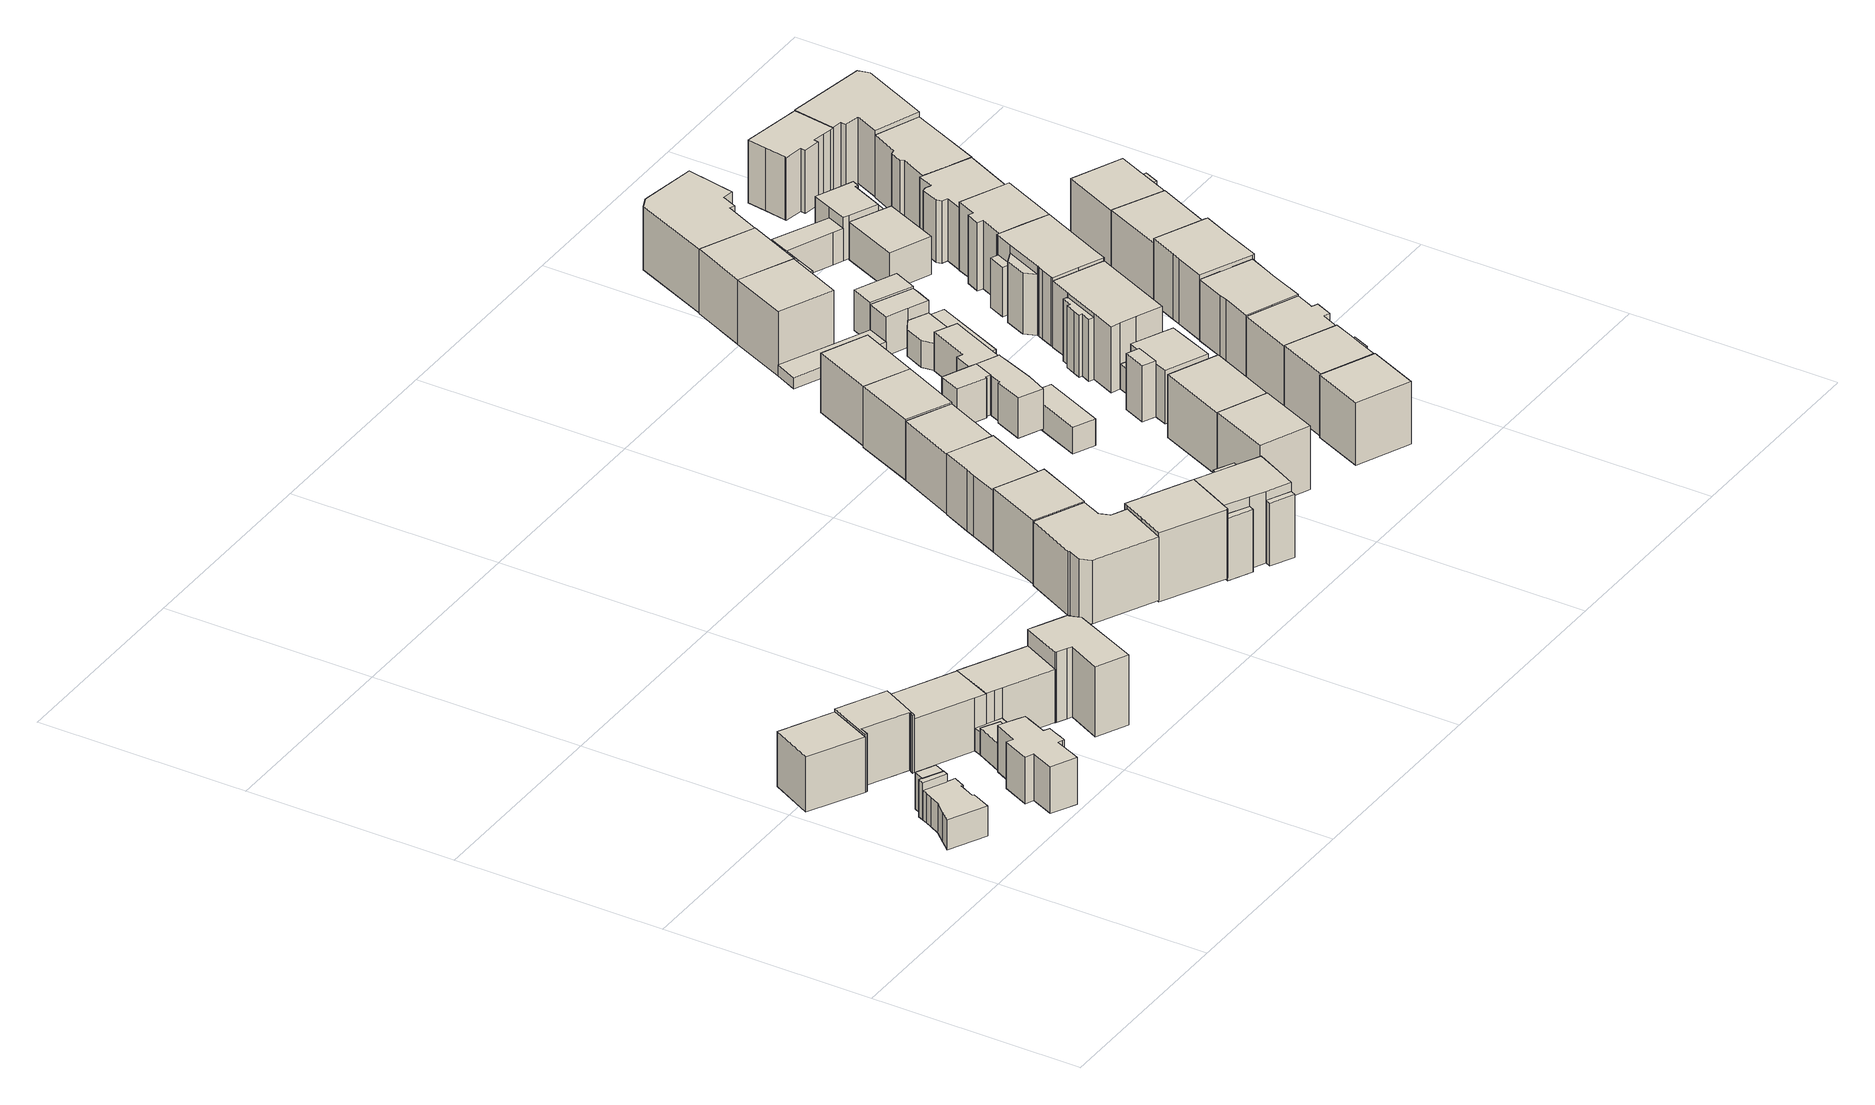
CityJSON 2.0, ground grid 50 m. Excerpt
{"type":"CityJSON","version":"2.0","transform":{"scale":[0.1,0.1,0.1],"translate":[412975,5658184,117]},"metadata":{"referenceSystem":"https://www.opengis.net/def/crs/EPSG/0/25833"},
"CityObjects":{
"building1":{"type":"Building","attributes":{"Gemeindeschluessel":14612000,"Geometrietyp2DReferenz":"3000","function":"31001_9998","roofType":"9999"},"children":["building1-1","building1-2","building1-3"]},
"building1-1":{"type":"BuildingPart","attributes":{"Dachtyp_tdc":"tdcPolyFlatRoof","Dachneigung":10.02,"QualitaetDacherkennung":69,"Geometrietyp2DReferenz":"3000","measuredHeight":9.48,"roofType":"2100"},"parents":["building1"],"geometry":[{"type":"Solid","lod":"1","boundaries":[[[[0,1,2,3]],[[4,5,6,7]],[[3,5,4,0]],[[2,6,5,3]],[[1,7,6,2]],[[0,4,7,1]]]]}]},
"building1-2":{"type":"BuildingPart","attributes":{"Dachtyp_tdc":"tdcPolyFlatRoof","Dachneigung":10.06,"QualitaetDacherkennung":59,"Geometrietyp2DReferenz":"3000","measuredHeight":9.64,"roofType":"2100"},"parents":["building1"],"geometry":[{"type":"Solid","lod":"1","boundaries":[[[[8,9,10,11,12]],[[13,14,15,5,4]],[[12,14,13,8]],[[11,15,14,12]],[[10,5,15,11]],[[9,4,5,10]],[[8,13,4,9]]]]}]},
"building1-3":{"type":"BuildingPart","attributes":{"Dachtyp_tdc":"tdcCutGableRoof","Dachneigung":21.51,"QualitaetDacherkennung":17,"Geometrietyp2DReferenz":"3000","measuredHeight":9.17,"roofType":"9999"},"parents":["building1"],"geometry":[{"type":"Solid","lod":"1","boundaries":[[[[16,17,18,19,20,21,22,23,24,25,26,27,28,29,30]],[[31,32,33,34,35,36,37,38,39,14,13,40,41,42,43]],[[30,32,31,16]],[[29,33,32,30]],[[28,34,33,29]],[[27,35,34,28]],[[26,36,35,27]],[[25,37,36,26]],[[24,38,37,25]],[[23,39,38,24]],[[22,14,39,23]],[[21,13,14,22]],[[20,40,13,21]],[[19,41,40,20]],[[18,42,41,19]],[[17,43,42,18]],[[16,31,43,17]]]]}]},
"building2":{"type":"Building","attributes":{"Dachtyp_tdc":"tdcGableRoof","Gemeindeschluessel":14612000,"Dachneigung":22.84,"QualitaetDacherkennung":57,"Geometrietyp2DReferenz":"3000","measuredHeight":15.18,"function":"31001_9998","roofType":"3100"},"geometry":[{"type":"Solid","lod":"1","boundaries":[[[[44,45,46,47]],[[48,49,50,51]],[[47,49,48,44]],[[46,50,49,47]],[[45,51,50,46]],[[44,48,51,45]]]]}]},
"building3":{"type":"Building","attributes":{"Dachtyp_tdc":"tdcGableRoof","Gemeindeschluessel":14612000,"Dachneigung":38.53,"QualitaetDacherkennung":68,"Geometrietyp2DReferenz":"3000","measuredHeight":16.84,"function":"31001_9998","roofType":"3100"},"geometry":[{"type":"Solid","lod":"1","boundaries":[[[[52,53,54,55,56,57,58,59,60,61,62,63]],[[64,65,66,67,68,48,69,51,70,71,72,73]],[[63,65,64,52]],[[62,66,65,63]],[[61,67,66,62]],[[60,68,67,61]],[[59,48,68,60]],[[58,69,48,59]],[[57,51,69,58]],[[56,70,51,57]],[[55,71,70,56]],[[54,72,71,55]],[[53,73,72,54]],[[52,64,73,53]]]]}]},
"building4":{"type":"Building","attributes":{"Dachtyp_tdc":"tdcPolyFlatRoof","Gemeindeschluessel":14612000,"Dachneigung":4.78,"QualitaetDacherkennung":84,"Geometrietyp2DReferenz":"3000","measuredHeight":11.88,"function":"31001_9998","roofType":"2100"},"geometry":[{"type":"Solid","lod":"1","boundaries":[[[[74,75,76,77,78,79,80,81,82,83,84,85,86,87,88,89,90,91,92,93]],[[94,95,96,97,98,99,100,101,102,103,104,105,106,107,108,109,110,111,112,113]],[[93,95,94,74]],[[92,96,95,93]],[[91,97,96,92]],[[90,98,97,91]],[[89,99,98,90]],[[88,100,99,89]],[[87,101,100,88]],[[86,102,101,87]],[[85,103,102,86]],[[84,104,103,85]],[[83,105,104,84]],[[82,106,105,83]],[[81,107,106,82]],[[80,108,107,81]],[[79,109,108,80]],[[78,110,109,79]],[[77,111,110,78]],[[76,112,111,77]],[[75,113,112,76]],[[74,94,113,75]]]]}]},
"building5":{"type":"Building","attributes":{"Dachtyp_tdc":"tdcPolyFlatRoof","Gemeindeschluessel":14612000,"Dachneigung":0,"QualitaetDacherkennung":51,"Geometrietyp2DReferenz":"3000","measuredHeight":6.61,"function":"31001_9998","roofType":"1000"},"geometry":[{"type":"Solid","lod":"1","boundaries":[[[[114,115,116,117,118]],[[119,120,121,122,123]],[[118,120,119,114]],[[117,121,120,118]],[[116,122,121,117]],[[115,123,122,116]],[[114,119,123,115]]]]}]},
"building6":{"type":"Building","attributes":{"Dachtyp_tdc":"tdcFreeFormRoof","Gemeindeschluessel":14612000,"Dachneigung":32.98,"QualitaetDacherkennung":62,"Geometrietyp2DReferenz":"3000","measuredHeight":14.66,"function":"31001_9998","roofType":"5000"},"geometry":[{"type":"Solid","lod":"1","boundaries":[[[[124,125,126,127,128,129]],[[130,131,132,133,134,135]],[[129,131,130,124]],[[128,132,131,129]],[[127,133,132,128]],[[126,134,133,127]],[[125,135,134,126]],[[124,130,135,125]]]]}]},
"building7":{"type":"Building","attributes":{"Dachtyp_tdc":"tdcFreeFormRoof","Gemeindeschluessel":14612000,"Dachneigung":12.84,"QualitaetDacherkennung":8,"Geometrietyp2DReferenz":"3000","measuredHeight":8.34,"function":"31001_9998","roofType":"5000"},"geometry":[{"type":"Solid","lod":"1","boundaries":[[[[136,137,138,139,140,141,142,143]],[[122,121,120,144,145,146,147,148]],[[143,121,122,136]],[[142,120,121,143]],[[141,144,120,142]],[[140,145,144,141]],[[139,146,145,140]],[[138,147,146,139]],[[137,148,147,138]],[[136,122,148,137]]]]}]},
"building8":{"type":"Building","attributes":{"Dachtyp_tdc":"tdcFreeFormRoof","Gemeindeschluessel":14612000,"Dachneigung":29.34,"QualitaetDacherkennung":56,"Geometrietyp2DReferenz":"3000","measuredHeight":14.51,"function":"31001_9998","roofType":"5000"},"geometry":[{"type":"Solid","lod":"1","boundaries":[[[[149,150,151,152,153,154,155]],[[147,146,145,156,157,158,159]],[[155,146,147,149]],[[154,145,146,155]],[[153,156,145,154]],[[152,157,156,153]],[[151,158,157,152]],[[150,159,158,151]],[[149,147,159,150]]]]}]},
"building9":{"type":"Building","attributes":{"Dachtyp_tdc":"tdcFreeFormRoof","Gemeindeschluessel":14612000,"Dachneigung":10.3,"QualitaetDacherkennung":38,"Geometrietyp2DReferenz":"3000","measuredHeight":18.75,"function":"31001_9998","roofType":"5000"},"geometry":[{"type":"Solid","lod":"1","boundaries":[[[[160,161,162,163,164,165,166,167,168,169,170]],[[171,172,173,174,175,176,177,178,179,180,181]],[[170,172,171,160]],[[169,173,172,170]],[[168,174,173,169]],[[167,175,174,168]],[[166,176,175,167]],[[165,177,176,166]],[[164,178,177,165]],[[163,179,178,164]],[[162,180,179,163]],[[161,181,180,162]],[[160,171,181,161]]]]}]},
"building10":{"type":"Building","attributes":{"Dachtyp_tdc":"tdcFreeFormRoof","Gemeindeschluessel":14612000,"Dachneigung":34.87,"QualitaetDacherkennung":14,"Geometrietyp2DReferenz":"3000","measuredHeight":18.35,"function":"31001_9998","roofType":"5000"},"geometry":[{"type":"Solid","lod":"1","boundaries":[[[[182,183,184,185,186,187,188,189,190,191,192]],[[193,194,195,196,197,198,199,200,201,202,203]],[[192,194,193,182]],[[191,195,194,192]],[[190,196,195,191]],[[189,197,196,190]],[[188,198,197,189]],[[187,199,198,188]],[[186,200,199,187]],[[185,201,200,186]],[[184,202,201,185]],[[183,203,202,184]],[[182,193,203,183]]]]}]},
"building11":{"type":"Building","attributes":{"Dachtyp_tdc":"tdcGableRoof","Gemeindeschluessel":14612000,"Dachneigung":32.62,"QualitaetDacherkennung":71,"Geometrietyp2DReferenz":"3000","measuredHeight":17.59,"function":"31001_9998","roofType":"3100"},"geometry":[{"type":"Solid","lod":"1","boundaries":[[[[204,205,206,207,208]],[[209,210,211,212,213]],[[208,210,209,204]],[[207,211,210,208]],[[206,212,211,207]],[[205,213,212,206]],[[204,209,213,205]]]]}]},
"building12":{"type":"Building","attributes":{"Dachtyp_tdc":"tdcFreeFormRoof","Gemeindeschluessel":14612000,"Dachneigung":31.63,"QualitaetDacherkennung":84,"Geometrietyp2DReferenz":"3000","measuredHeight":18.95,"function":"31001_9998","roofType":"5000"},"geometry":[{"type":"Solid","lod":"1","boundaries":[[[[214,215,216,217,218,219,220,221,222,223]],[[224,225,226,227,228,229,230,231,232,233]],[[223,225,224,214]],[[222,226,225,223]],[[221,227,226,222]],[[220,228,227,221]],[[219,229,228,220]],[[218,230,229,219]],[[217,231,230,218]],[[216,232,231,217]],[[215,233,232,216]],[[214,224,233,215]]]]}]},
"building13":{"type":"Building","attributes":{"Dachtyp_tdc":"tdcGableRoof","Gemeindeschluessel":14612000,"Dachneigung":31.68,"QualitaetDacherkennung":81,"Geometrietyp2DReferenz":"3000","measuredHeight":16.81,"function":"31001_9998","roofType":"3100"},"geometry":[{"type":"Solid","lod":"1","boundaries":[[[[234,235,236,237,238,239,240,241,242,243]],[[244,245,246,247,248,249,250,251,252,253]],[[243,245,244,234]],[[242,246,245,243]],[[241,247,246,242]],[[240,248,247,241]],[[239,249,248,240]],[[238,250,249,239]],[[237,251,250,238]],[[236,252,251,237]],[[235,253,252,236]],[[234,244,253,235]]]]}]},
"building14":{"type":"Building","attributes":{"Gemeindeschluessel":14612000,"Geometrietyp2DReferenz":"3000","function":"31001_9998","roofType":"9999"},"children":["building14-1","building14-2","building14-3","building14-4"]},
"building14-1":{"type":"BuildingPart","attributes":{"Dachtyp_tdc":"tdcFreeFormRoof","Dachneigung":72.59,"QualitaetDacherkennung":35,"Geometrietyp2DReferenz":"3000","measuredHeight":16.42,"roofType":"5000"},"parents":["building14"],"geometry":[{"type":"Solid","lod":"1","boundaries":[[[[254,255,256,257]],[[258,259,260,261]],[[257,259,258,254]],[[256,260,259,257]],[[255,261,260,256]],[[254,258,261,255]]]]}]},
"building14-2":{"type":"BuildingPart","attributes":{"Dachtyp_tdc":"tdcFreeFormRoof","Dachneigung":73.01,"QualitaetDacherkennung":29,"Geometrietyp2DReferenz":"3000","measuredHeight":16.52,"roofType":"5000"},"parents":["building14"],"geometry":[{"type":"Solid","lod":"1","boundaries":[[[[262,263,264,265]],[[266,267,268,269]],[[265,267,266,262]],[[264,268,267,265]],[[263,269,268,264]],[[262,266,269,263]]]]}]},
"building14-3":{"type":"BuildingPart","attributes":{"Dachtyp_tdc":"tdcPolyFlatRoof","Dachneigung":13.46,"QualitaetDacherkennung":62,"Geometrietyp2DReferenz":"3000","measuredHeight":17.26,"roofType":"2100"},"parents":["building14"],"geometry":[{"type":"Solid","lod":"1","boundaries":[[[[270,271,272,273]],[[274,275,276,277]],[[272,275,274,273]],[[271,276,275,272]],[[270,277,276,271]],[[273,274,277,270]]]]}]},
"building14-4":{"type":"BuildingPart","attributes":{"Dachtyp_tdc":"tdcGableRoof","Dachneigung":30.53,"QualitaetDacherkennung":66,"Geometrietyp2DReferenz":"3000","measuredHeight":19.53,"roofType":"3100"},"parents":["building14"],"geometry":[{"type":"Solid","lod":"1","boundaries":[[[[278,218,217,279,280,281,282,283,284,285]],[[277,286,287,266,269,258,261,288,289,274]],[[285,277,274,278]],[[284,286,277,285]],[[283,287,286,284]],[[282,266,287,283]],[[281,269,266,282]],[[280,258,269,281]],[[279,261,258,280]],[[217,288,261,279]],[[218,289,288,217]],[[278,274,289,218]]]]}]},
"building15":{"type":"Building","attributes":{"Dachtyp_tdc":"tdcGableRoof","Gemeindeschluessel":14612000,"Dachneigung":30.23,"QualitaetDacherkennung":73,"Geometrietyp2DReferenz":"3000","measuredHeight":16.37,"function":"31001_9998","roofType":"3100"},"geometry":[{"type":"Solid","lod":"1","boundaries":[[[[290,291,292,293]],[[294,295,296,297]],[[293,295,294,290]],[[292,296,295,293]],[[291,297,296,292]],[[290,294,297,291]]]]}]},
"building16":{"type":"Building","attributes":{"Dachtyp_tdc":"tdcGableRoof","Gemeindeschluessel":14612000,"Dachneigung":30.42,"QualitaetDacherkennung":79,"Geometrietyp2DReferenz":"3000","measuredHeight":16.74,"function":"31001_9998","roofType":"3100"},"geometry":[{"type":"Solid","lod":"1","boundaries":[[[[298,299,300,301]],[[302,303,304,305]],[[301,303,302,298]],[[300,304,303,301]],[[299,305,304,300]],[[298,302,305,299]]]]}]},
"building17":{"type":"Building","attributes":{"Dachtyp_tdc":"tdcGableRoof","Gemeindeschluessel":14612000,"Dachneigung":29.91,"QualitaetDacherkennung":69,"Geometrietyp2DReferenz":"3000","measuredHeight":16.3,"function":"31001_9998","roofType":"3100"},"geometry":[{"type":"Solid","lod":"1","boundaries":[[[[299,298,306,307]],[[308,309,310,311]],[[307,309,308,299]],[[306,310,309,307]],[[298,311,310,306]],[[299,308,311,298]]]]}]},
"building18":{"type":"Building","attributes":{"Dachtyp_tdc":"tdcGableRoof","Gemeindeschluessel":14612000,"Dachneigung":31.48,"QualitaetDacherkennung":68,"Geometrietyp2DReferenz":"3000","measuredHeight":17.59,"function":"31001_9998","roofType":"3100"},"geometry":[{"type":"Solid","lod":"1","boundaries":[[[[312,313,314,315]],[[316,317,318,319]],[[315,317,316,312]],[[314,318,317,315]],[[313,319,318,314]],[[312,316,319,313]]]]}]},
"building19":{"type":"Building","attributes":{"Dachtyp_tdc":"tdcPolyFlatRoof","Gemeindeschluessel":14612000,"Dachneigung":0,"QualitaetDacherkennung":84,"Geometrietyp2DReferenz":"3000","measuredHeight":6.54,"function":"31001_9998","roofType":"1000"},"geometry":[{"type":"Solid","lod":"1","boundaries":[[[[320,321,322,323,324]],[[325,326,327,328,329]],[[324,326,325,320]],[[323,327,326,324]],[[322,328,327,323]],[[321,329,328,322]],[[320,325,329,321]]]]}]},
"building20":{"type":"Building","attributes":{"Gemeindeschluessel":14612000,"Geometrietyp2DReferenz":"3000","function":"31001_9998","roofType":"9999"},"children":["building20-1","building20-2"]},
"building20-1":{"type":"BuildingPart","attributes":{"Dachtyp_tdc":"tdcPolyFlatRoof","Dachneigung":0,"QualitaetDacherkennung":61,"Geometrietyp2DReferenz":"3000","measuredHeight":9.85,"roofType":"1000"},"parents":["building20"],"geometry":[{"type":"Solid","lod":"1","boundaries":[[[[330,331,332,333,334,335,336,337]],[[338,339,340,341,342,343,344,345]],[[337,339,338,330]],[[336,340,339,337]],[[335,341,340,336]],[[334,342,341,335]],[[333,343,342,334]],[[332,344,343,333]],[[331,345,344,332]],[[330,338,345,331]]]]}]},
"building20-2":{"type":"BuildingPart","attributes":{"Dachtyp_tdc":"tdcPolyFlatRoof","Dachneigung":2.62,"QualitaetDacherkennung":60,"Geometrietyp2DReferenz":"3000","measuredHeight":9.98,"roofType":"2100"},"parents":["building20"],"geometry":[{"type":"Solid","lod":"1","boundaries":[[[[334,346,347,348,349,350,351,352,353,354,355,335]],[[342,341,356,357,358,359,360,361,362,363,364,365]],[[335,341,342,334]],[[355,356,341,335]],[[354,357,356,355]],[[353,358,357,354]],[[352,359,358,353]],[[351,360,359,352]],[[350,361,360,351]],[[349,362,361,350]],[[348,363,362,349]],[[347,364,363,348]],[[346,365,364,347]],[[334,342,365,346]]]]}]},
"building21":{"type":"Building","attributes":{"Dachtyp_tdc":"tdcFreeFormRoof","Gemeindeschluessel":14612000,"Dachneigung":32.75,"QualitaetDacherkennung":85,"Geometrietyp2DReferenz":"3000","measuredHeight":17.51,"function":"31001_9998","roofType":"5000"},"geometry":[{"type":"Solid","lod":"1","boundaries":[[[[366,367,368,369,370]],[[371,372,373,374,375]],[[370,372,371,366]],[[369,373,372,370]],[[368,374,373,369]],[[367,375,374,368]],[[366,371,375,367]]]]}]},
"building22":{"type":"Building","attributes":{"Dachtyp_tdc":"tdcPolyFlatRoof","Gemeindeschluessel":14612000,"Dachneigung":3.84,"QualitaetDacherkennung":66,"Geometrietyp2DReferenz":"3000","measuredHeight":3.07,"function":"31001_9998","roofType":"2100"},"geometry":[{"type":"Solid","lod":"1","boundaries":[[[[376,377,378,379,380]],[[381,382,383,384,385]],[[380,382,381,376]],[[379,383,382,380]],[[378,384,383,379]],[[377,385,384,378]],[[376,381,385,377]]]]}]},
"building23":{"type":"Building","attributes":{"Dachtyp_tdc":"tdcPolyFlatRoof","Gemeindeschluessel":14612000,"Dachneigung":0,"QualitaetDacherkennung":80,"Geometrietyp2DReferenz":"3000","measuredHeight":9.53,"function":"31001_9998","roofType":"1000"},"geometry":[{"type":"Solid","lod":"1","boundaries":[[[[386,387,388,389,390,391,392,393]],[[357,356,340,394,395,396,397,398]],[[393,356,357,386]],[[392,340,356,393]],[[391,394,340,392]],[[390,395,394,391]],[[389,396,395,390]],[[388,397,396,389]],[[387,398,397,388]],[[386,357,398,387]]]]}]},
"building24":{"type":"Building","attributes":{"Gemeindeschluessel":14612000,"Geometrietyp2DReferenz":"3000","function":"31001_9998","roofType":"9999"},"children":["building24-1","building24-2"]},
"building24-1":{"type":"BuildingPart","attributes":{"Dachtyp_tdc":"tdcPolyFlatRoof","Dachneigung":31.4,"QualitaetDacherkennung":56,"Geometrietyp2DReferenz":"3000","measuredHeight":15.4,"roofType":"2100"},"parents":["building24"],"geometry":[{"type":"Solid","lod":"1","boundaries":[[[[399,400,401,402]],[[403,404,405,406]],[[402,404,403,399]],[[401,405,404,402]],[[400,406,405,401]],[[399,403,406,400]]]]}]},
"building24-2":{"type":"BuildingPart","attributes":{"Dachtyp_tdc":"tdcGableRoof","Dachneigung":28.36,"QualitaetDacherkennung":72,"Geometrietyp2DReferenz":"3000","measuredHeight":17.84,"roofType":"3100"},"parents":["building24"],"geometry":[{"type":"Solid","lod":"1","boundaries":[[[[407,408,409,410]],[[382,411,405,383]],[[410,411,382,407]],[[409,405,411,410]],[[408,383,405,409]],[[407,382,383,408]]]]}]},
"building25":{"type":"Building","attributes":{"Dachtyp_tdc":"tdcFreeFormRoof","Gemeindeschluessel":14612000,"Dachneigung":31.99,"QualitaetDacherkennung":61,"Geometrietyp2DReferenz":"3000","measuredHeight":17.5,"function":"31001_9998","roofType":"5000"},"geometry":[{"type":"Solid","lod":"1","boundaries":[[[[412,413,414,415,416,417]],[[418,419,420,421,422,423]],[[417,419,418,412]],[[416,420,419,417]],[[415,421,420,416]],[[414,422,421,415]],[[413,423,422,414]],[[412,418,423,413]]]]}]},
"building26":{"type":"Building","attributes":{"Gemeindeschluessel":14612000,"Geometrietyp2DReferenz":"3000","function":"31001_9998","roofType":"9999"},"children":["building26-1","building26-2"]},
"building26-1":{"type":"BuildingPart","attributes":{"Dachtyp_tdc":"tdcPolyFlatRoof","Dachneigung":3.42,"QualitaetDacherkennung":60,"Geometrietyp2DReferenz":"3000","measuredHeight":13.81,"roofType":"2100"},"parents":["building26"],"geometry":[{"type":"Solid","lod":"1","boundaries":[[[[424,425,426,427]],[[428,429,430,431]],[[427,429,428,424]],[[426,430,429,427]],[[425,431,430,426]],[[424,428,431,425]]]]}]},
"building26-2":{"type":"BuildingPart","attributes":{"Dachtyp_tdc":"tdcCutGableRoof","Dachneigung":27.32,"QualitaetDacherkennung":49,"Geometrietyp2DReferenz":"3000","measuredHeight":14.29,"roofType":"9999"},"parents":["building26"],"geometry":[{"type":"Solid","lod":"1","boundaries":[[[[432,433,434,435,436,437,438,439,440,441]],[[429,442,443,444,445,446,447,430,448,449]],[[440,442,429,441]],[[439,443,442,440]],[[438,444,443,439]],[[437,445,444,438]],[[436,446,445,437]],[[435,447,446,436]],[[434,430,447,435]],[[433,448,430,434]],[[432,449,448,433]],[[441,429,449,432]]]]}]},
"building27":{"type":"Building","attributes":{"Dachtyp_tdc":"tdcPolyFlatRoof","Gemeindeschluessel":14612000,"Dachneigung":0,"QualitaetDacherkennung":67,"Geometrietyp2DReferenz":"3000","measuredHeight":6.51,"function":"31001_9998","roofType":"1000"},"geometry":[{"type":"Solid","lod":"1","boundaries":[[[[450,451,452,453,454,455]],[[456,457,458,459,460,461]],[[455,457,456,450]],[[454,458,457,455]],[[453,459,458,454]],[[452,460,459,453]],[[451,461,460,452]],[[450,456,461,451]]]]}]},
"building28":{"type":"Building","attributes":{"Gemeindeschluessel":14612000,"Geometrietyp2DReferenz":"3000","function":"31001_9998","roofType":"9999"},"children":["building28-1","building28-2"]},
"building28-1":{"type":"BuildingPart","attributes":{"Dachtyp_tdc":"tdcGableRoof","Dachneigung":28.36,"QualitaetDacherkennung":72,"Geometrietyp2DReferenz":"3000","measuredHeight":17.7,"roofType":"3100"},"parents":["building28"],"geometry":[{"type":"Solid","lod":"1","boundaries":[[[[462,463,410,464]],[[465,466,467,468]],[[464,466,465,462]],[[410,467,466,464]],[[463,468,467,410]],[[462,465,468,463]]]]}]},
"building28-2":{"type":"BuildingPart","attributes":{"Dachtyp_tdc":"tdcPolyFlatRoof","Dachneigung":21.11,"QualitaetDacherkennung":52,"Geometrietyp2DReferenz":"3000","measuredHeight":15.04,"roofType":"2100"},"parents":["building28"],"geometry":[{"type":"Solid","lod":"1","boundaries":[[[[469,470,471,472]],[[473,466,474,475]],[[472,466,473,469]],[[471,474,466,472]],[[470,475,474,471]],[[469,473,475,470]]]]}]},
"building29":{"type":"Building","attributes":{"Dachtyp_tdc":"tdcGableRoof","Gemeindeschluessel":14612000,"Dachneigung":11.78,"QualitaetDacherkennung":1,"Geometrietyp2DReferenz":"3000","measuredHeight":7.46,"function":"31001_9998","roofType":"3100"},"geometry":[{"type":"Solid","lod":"1","boundaries":[[[[476,477,478,479]],[[480,481,482,483]],[[479,481,480,476]],[[478,482,481,479]],[[477,483,482,478]],[[476,480,483,477]]]]}]},
"building30":{"type":"Building","attributes":{"Dachtyp_tdc":"tdcPolyFlatRoof","Gemeindeschluessel":14612000,"Dachneigung":6.14,"QualitaetDacherkennung":58,"Geometrietyp2DReferenz":"3000","measuredHeight":9.83,"function":"31001_9998","roofType":"2100"},"geometry":[{"type":"Solid","lod":"1","boundaries":[[[[484,485,486,487,488,489]],[[459,490,491,492,493,460]],[[489,490,459,484]],[[488,491,490,489]],[[487,492,491,488]],[[486,493,492,487]],[[485,460,493,486]],[[484,459,460,485]]]]}]},
"building31":{"type":"Building","attributes":{"Gemeindeschluessel":14612000,"Geometrietyp2DReferenz":"3000","function":"31001_9998","roofType":"9999"},"children":["building31-1","building31-2"]},
"building31-1":{"type":"BuildingPart","attributes":{"Dachtyp_tdc":"tdcGableRoof","Dachneigung":28.84,"QualitaetDacherkennung":70,"Geometrietyp2DReferenz":"3000","measuredHeight":17.09,"roofType":"3100"},"parents":["building31"],"geometry":[{"type":"Solid","lod":"1","boundaries":[[[[494,495,496,497,498,499]],[[500,501,502,503,504,505]],[[499,501,500,494]],[[498,502,501,499]],[[497,503,502,498]],[[496,504,503,497]],[[495,505,504,496]],[[494,500,505,495]]]]}]},
"building31-2":{"type":"BuildingPart","attributes":{"Dachtyp_tdc":"tdcPolyFlatRoof","Dachneigung":12.86,"QualitaetDacherkennung":59,"Geometrietyp2DReferenz":"3000","measuredHeight":14.28,"roofType":"2100"},"parents":["building31"],"geometry":[{"type":"Solid","lod":"1","boundaries":[[[[506,507,508,509]],[[510,500,505,511]],[[509,500,510,506]],[[508,505,500,509]],[[507,511,505,508]],[[506,510,511,507]]]]}]},
"building32":{"type":"Building","attributes":{"Dachtyp_tdc":"tdcPolyFlatRoof","Gemeindeschluessel":14612000,"Dachneigung":0,"QualitaetDacherkennung":78,"Geometrietyp2DReferenz":"3000","measuredHeight":3.3,"function":"31001_9998","roofType":"1000"},"geometry":[{"type":"Solid","lod":"1","boundaries":[[[[512,513,514,515,516,517]],[[518,519,520,521,522,523]],[[517,519,518,512]],[[516,520,519,517]],[[515,521,520,516]],[[514,522,521,515]],[[513,523,522,514]],[[512,518,523,513]]]]}]},
"building33":{"type":"Building","attributes":{"Dachtyp_tdc":"tdcPolyFlatRoof","Gemeindeschluessel":14612000,"Dachneigung":3.8,"QualitaetDacherkennung":52,"Geometrietyp2DReferenz":"3000","measuredHeight":10.06,"function":"31001_9998","roofType":"2100"},"geometry":[{"type":"Solid","lod":"1","boundaries":[[[[524,525,526,527]],[[528,529,530,531]],[[527,529,528,524]],[[526,530,529,527]],[[525,531,530,526]],[[524,528,531,525]]]]}]},
"building34":{"type":"Building","attributes":{"Gemeindeschluessel":14612000,"Geometrietyp2DReferenz":"3000","function":"31001_9998","roofType":"9999"},"children":["building34-1","building34-2"]},
"building34-1":{"type":"BuildingPart","attributes":{"Dachtyp_tdc":"tdcGableRoof","Dachneigung":29.93,"QualitaetDacherkennung":68,"Geometrietyp2DReferenz":"3000","measuredHeight":18.15,"roofType":"3100"},"parents":["building34"],"geometry":[{"type":"Solid","lod":"1","boundaries":[[[[532,533,534,535,536,537,538,539,540,541,542]],[[482,543,481,544,545,546,547,548,549,550,551]],[[542,543,482,532]],[[541,481,543,542]],[[540,544,481,541]],[[539,545,544,540]],[[538,546,545,539]],[[537,547,546,538]],[[536,548,547,537]],[[535,549,548,536]],[[534,550,549,535]],[[533,551,550,534]],[[532,482,551,533]]]]}]},
"building34-2":{"type":"BuildingPart","attributes":{"Dachtyp_tdc":"tdcGableRoof","Dachneigung":17.84,"QualitaetDacherkennung":36,"Geometrietyp2DReferenz":"3000","measuredHeight":16.09,"roofType":"3100"},"parents":["building34"],"geometry":[{"type":"Solid","lod":"1","boundaries":[[[[552,553,554,555,556,557,558,559,560,561]],[[562,546,563,545,564,565,566,567,568,569]],[[561,546,562,552]],[[560,563,546,561]],[[559,545,563,560]],[[558,564,545,559]],[[557,565,564,558]],[[556,566,565,557]],[[555,567,566,556]],[[554,568,567,555]],[[553,569,568,554]],[[552,562,569,553]]]]}]},
"building35":{"type":"Building","attributes":{"Dachtyp_tdc":"tdcFreeFormRoof","Gemeindeschluessel":14612000,"Dachneigung":24.53,"QualitaetDacherkennung":74,"Geometrietyp2DReferenz":"3000","measuredHeight":16.82,"function":"31001_9998","roofType":"5000"},"geometry":[{"type":"Solid","lod":"1","boundaries":[[[[570,571,572,573,574,575,576,577]],[[578,579,580,581,582,583,584,585]],[[577,579,578,570]],[[576,580,579,577]],[[575,581,580,576]],[[574,582,581,575]],[[573,583,582,574]],[[572,584,583,573]],[[571,585,584,572]],[[570,578,585,571]]]]}]},
"building36":{"type":"Building","attributes":{"Dachtyp_tdc":"tdcFreeFormRoof","Gemeindeschluessel":14612000,"Dachneigung":34.65,"QualitaetDacherkennung":29,"Geometrietyp2DReferenz":"3000","measuredHeight":17.92,"function":"31001_9998","roofType":"5000"},"geometry":[{"type":"Solid","lod":"1","boundaries":[[[[586,587,588,589,590,591,592,593,594]],[[595,596,597,598,599,600,601,602,603]],[[594,596,595,586]],[[593,597,596,594]],[[592,598,597,593]],[[591,599,598,592]],[[590,600,599,591]],[[589,601,600,590]],[[588,602,601,589]],[[587,603,602,588]],[[586,595,603,587]]]]}]},
"building37":{"type":"Building","attributes":{"Dachtyp_tdc":"tdcGableRoof","Gemeindeschluessel":14612000,"Dachneigung":26.34,"QualitaetDacherkennung":82,"Geometrietyp2DReferenz":"3000","measuredHeight":16.61,"function":"31001_9998","roofType":"3100"},"geometry":[{"type":"Solid","lod":"1","boundaries":[[[[604,605,606,607,608,609,610,611,612,613]],[[614,615,616,617,618,619,620,621,622,623]],[[613,615,614,604]],[[612,616,615,613]],[[611,617,616,612]],[[610,618,617,611]],[[609,619,618,610]],[[608,620,619,609]],[[607,621,620,608]],[[606,622,621,607]],[[605,623,622,606]],[[604,614,623,605]]]]}]},
"building38":{"type":"Building","attributes":{"Gemeindeschluessel":14612000,"Geometrietyp2DReferenz":"3000","function":"31001_9998","roofType":"9999"},"children":["building38-1","building38-2","building38-3"]},
"building38-1":{"type":"BuildingPart","attributes":{"Dachtyp_tdc":"tdcGableRoof","Dachneigung":26.73,"QualitaetDacherkennung":58,"Geometrietyp2DReferenz":"3000","measuredHeight":18.72,"roofType":"3100"},"parents":["building38"],"geometry":[{"type":"Solid","lod":"1","boundaries":[[[[624,625,626,627,628,629,630,631,632,633,634,635,636,637,638,639,640]],[[641,642,643,644,645,646,647,648,649,650,651,652,653,654,655,656,657]],[[640,642,641,624]],[[639,643,642,640]],[[638,644,643,639]],[[637,645,644,638]],[[636,646,645,637]],[[635,647,646,636]],[[634,648,647,635]],[[633,649,648,634]],[[632,650,649,633]],[[631,651,650,632]],[[630,652,651,631]],[[629,653,652,630]],[[628,654,653,629]],[[627,655,654,628]],[[626,656,655,627]],[[625,657,656,626]],[[624,641,657,625]]]]}]},
"building38-2":{"type":"BuildingPart","attributes":{"Dachtyp_tdc":"tdcPolyFlatRoof","Dachneigung":0,"QualitaetDacherkennung":38,"Geometrietyp2DReferenz":"3000","measuredHeight":14.93,"roofType":"1000"},"parents":["building38"],"geometry":[{"type":"Solid","lod":"1","boundaries":[[[[658,659,660,661,662,663]],[[664,665,666,651,650,649]],[[663,665,664,658]],[[662,666,665,663]],[[661,651,666,662]],[[660,650,651,661]],[[659,649,650,660]],[[658,664,649,659]]]]}]},
"building38-3":{"type":"BuildingPart","attributes":{"Dachtyp_tdc":"tdcPolyFlatRoof","Dachneigung":6.86,"QualitaetDacherkennung":39,"Geometrietyp2DReferenz":"3000","measuredHeight":12.49,"roofType":"2100"},"parents":["building38"],"geometry":[{"type":"Solid","lod":"1","boundaries":[[[[667,668,669,670,671]],[[672,673,652,651,666]],[[671,673,672,667]],[[670,652,673,671]],[[669,651,652,670]],[[668,666,651,669]],[[667,672,666,668]]]]}]},
"building39":{"type":"Building","attributes":{"Dachtyp_tdc":"tdcPolyFlatRoof","Gemeindeschluessel":14612000,"Dachneigung":3.83,"QualitaetDacherkennung":70,"Geometrietyp2DReferenz":"3000","measuredHeight":8.15,"function":"31001_9998","roofType":"2100"},"geometry":[{"type":"Solid","lod":"1","boundaries":[[[[674,675,676,677,678]],[[679,680,681,682,683]],[[678,680,679,674]],[[677,681,680,678]],[[676,682,681,677]],[[675,683,682,676]],[[674,679,683,675]]]]}]},
"building40":{"type":"Building","attributes":{"Dachtyp_tdc":"tdcFreeFormRoof","Gemeindeschluessel":14612000,"Dachneigung":29.24,"QualitaetDacherkennung":47,"Geometrietyp2DReferenz":"3000","measuredHeight":10.83,"function":"31001_9998","roofType":"5000"},"geometry":[{"type":"Solid","lod":"1","boundaries":[[[[684,685,686,687,688]],[[689,690,691,692,693]],[[688,690,689,684]],[[687,691,690,688]],[[686,692,691,687]],[[685,693,692,686]],[[684,689,693,685]]]]}]},
"building41":{"type":"Building","attributes":{"Dachtyp_tdc":"tdcFreeFormRoof","Gemeindeschluessel":14612000,"Dachneigung":31.6,"QualitaetDacherkennung":65,"Geometrietyp2DReferenz":"3000","measuredHeight":17.91,"function":"31001_9998","roofType":"5000"},"geometry":[{"type":"Solid","lod":"1","boundaries":[[[[694,695,696,697,698,699,700,701,702,703]],[[704,705,706,707,708,709,710,711,712,713]],[[703,705,704,694]],[[702,706,705,703]],[[701,707,706,702]],[[700,708,707,701]],[[699,709,708,700]],[[698,710,709,699]],[[697,711,710,698]],[[696,712,711,697]],[[695,713,712,696]],[[694,704,713,695]]]]}]},
"building42":{"type":"Building","attributes":{"Dachtyp_tdc":"tdcGableRoof","Gemeindeschluessel":14612000,"Dachneigung":38.88,"QualitaetDacherkennung":81,"Geometrietyp2DReferenz":"3000","measuredHeight":19.76,"function":"31001_9998","roofType":"3100"},"geometry":[{"type":"Solid","lod":"1","boundaries":[[[[714,626,715,716,717,718,719,720,721,628]],[[722,723,724,725,726,727,728,729,730,731]],[[628,723,722,714]],[[721,724,723,628]],[[720,725,724,721]],[[719,726,725,720]],[[718,727,726,719]],[[717,728,727,718]],[[716,729,728,717]],[[715,730,729,716]],[[626,731,730,715]],[[714,722,731,626]]]]}]},
"building43":{"type":"Building","attributes":{"Dachtyp_tdc":"tdcPolyFlatRoof","Gemeindeschluessel":14612000,"Dachneigung":3.73,"QualitaetDacherkennung":69,"Geometrietyp2DReferenz":"3000","measuredHeight":10.97,"function":"31001_9998","roofType":"2100"},"geometry":[{"type":"Solid","lod":"1","boundaries":[[[[732,733,734,735,736,737,738,739]],[[740,741,682,681,742,743,744,745]],[[739,741,740,732]],[[738,682,741,739]],[[737,681,682,738]],[[736,742,681,737]],[[735,743,742,736]],[[734,744,743,735]],[[733,745,744,734]],[[732,740,745,733]]]]}]},
"building44":{"type":"Building","attributes":{"Gemeindeschluessel":14612000,"Geometrietyp2DReferenz":"3000","function":"31001_9998","roofType":"9999"},"children":["building44-1","building44-2"]},
"building44-1":{"type":"BuildingPart","attributes":{"Dachtyp_tdc":"tdcPolyFlatRoof","Dachneigung":0,"QualitaetDacherkennung":55,"Geometrietyp2DReferenz":"3000","measuredHeight":4.47,"roofType":"1000"},"parents":["building44"],"geometry":[{"type":"Solid","lod":"1","boundaries":[[[[746,747,748,749]],[[691,750,751,752]],[[749,750,691,746]],[[748,751,750,749]],[[747,752,751,748]],[[746,691,752,747]]]]}]},
"building44-2":{"type":"BuildingPart","attributes":{"Dachtyp_tdc":"tdcPolyFlatRoof","Dachneigung":0,"QualitaetDacherkennung":66,"Geometrietyp2DReferenz":"3000","measuredHeight":4.44,"roofType":"1000"},"parents":["building44"],"geometry":[{"type":"Solid","lod":"1","boundaries":[[[[753,754,748,747,755,756]],[[757,758,692,752,751,759]],[[756,758,757,753]],[[755,692,758,756]],[[747,752,692,755]],[[748,751,752,747]],[[754,759,751,748]],[[753,757,759,754]]]]}]},
"building45":{"type":"Building","attributes":{"Dachtyp_tdc":"tdcGableRoof","Gemeindeschluessel":14612000,"Dachneigung":26,"QualitaetDacherkennung":83,"Geometrietyp2DReferenz":"3000","measuredHeight":16.38,"function":"31001_9998","roofType":"3100"},"geometry":[{"type":"Solid","lod":"1","boundaries":[[[[760,761,762,763]],[[764,765,766,767]],[[763,765,764,760]],[[762,766,765,763]],[[761,767,766,762]],[[760,764,767,761]]]]}]},
"building46":{"type":"Building","attributes":{"Dachtyp_tdc":"tdcFreeFormRoof","Gemeindeschluessel":14612000,"Dachneigung":33.57,"QualitaetDacherkennung":70,"Geometrietyp2DReferenz":"3000","measuredHeight":18.15,"function":"31001_9998","roofType":"5000"},"geometry":[{"type":"Solid","lod":"1","boundaries":[[[[768,769,770,771,772,773,774,775,776,777,778]],[[779,780,781,782,783,784,785,786,787,788,789]],[[778,780,779,768]],[[777,781,780,778]],[[776,782,781,777]],[[775,783,782,776]],[[774,784,783,775]],[[773,785,784,774]],[[772,786,785,773]],[[771,787,786,772]],[[770,788,787,771]],[[769,789,788,770]],[[768,779,789,769]]]]}]},
"building47":{"type":"Building","attributes":{"Dachtyp_tdc":"tdcGableRoof","Gemeindeschluessel":14612000,"Dachneigung":31.51,"QualitaetDacherkennung":66,"Geometrietyp2DReferenz":"3000","measuredHeight":17.48,"function":"31001_9998","roofType":"3100"},"geometry":[{"type":"Solid","lod":"1","boundaries":[[[[790,791,792,793,794,795,796,797,798,799,800,801,802,803,804]],[[805,806,807,808,809,810,811,812,813,814,815,816,817,818,819]],[[804,806,805,790]],[[803,807,806,804]],[[802,808,807,803]],[[801,809,808,802]],[[800,810,809,801]],[[799,811,810,800]],[[798,812,811,799]],[[797,813,812,798]],[[796,814,813,797]],[[795,815,814,796]],[[794,816,815,795]],[[793,817,816,794]],[[792,818,817,793]],[[791,819,818,792]],[[790,805,819,791]]]]}]},
"building48":{"type":"Building","attributes":{"Gemeindeschluessel":14612000,"Geometrietyp2DReferenz":"3000","function":"31001_9998","roofType":"9999"},"children":["building48-1","building48-2"]},
"building48-1":{"type":"BuildingPart","attributes":{"Dachtyp_tdc":"tdcGableRoof","Dachneigung":25.93,"QualitaetDacherkennung":76,"Geometrietyp2DReferenz":"3000","measuredHeight":16.27,"roofType":"3100"},"parents":["building48"],"geometry":[{"type":"Solid","lod":"1","boundaries":[[[[820,821,822,823,824,825,826,827,828]],[[829,830,831,832,833,834,835,836,837]],[[828,830,829,820]],[[827,831,830,828]],[[826,832,831,827]],[[825,833,832,826]],[[824,834,833,825]],[[823,835,834,824]],[[822,836,835,823]],[[821,837,836,822]],[[820,829,837,821]]]]}]},
"building48-2":{"type":"BuildingPart","attributes":{"Dachtyp_tdc":"tdcPolyFlatRoof","Dachneigung":21.47,"QualitaetDacherkennung":61,"Geometrietyp2DReferenz":"3000","measuredHeight":14.2,"roofType":"2100"},"parents":["building48"],"geometry":[{"type":"Solid","lod":"1","boundaries":[[[[838,839,840,841]],[[832,842,843,833]],[[841,842,832,838]],[[840,843,842,841]],[[839,833,843,840]],[[838,832,833,839]]]]}]},
"building49":{"type":"Building","attributes":{"Dachtyp_tdc":"tdcGableRoof","Gemeindeschluessel":14612000,"Dachneigung":34.16,"QualitaetDacherkennung":73,"Geometrietyp2DReferenz":"3000","measuredHeight":17.4,"function":"31001_9998","roofType":"3100"},"geometry":[{"type":"Solid","lod":"1","boundaries":[[[[844,845,846,847,848,849,850,851,852,853]],[[854,855,856,857,858,859,860,861,862,863]],[[853,855,854,844]],[[852,856,855,853]],[[851,857,856,852]],[[850,858,857,851]],[[849,859,858,850]],[[848,860,859,849]],[[847,861,860,848]],[[846,862,861,847]],[[845,863,862,846]],[[844,854,863,845]]]]}]},
"building50":{"type":"Building","attributes":{"Dachtyp_tdc":"tdcFreeFormRoof","Gemeindeschluessel":14612000,"Dachneigung":35.93,"QualitaetDacherkennung":44,"Geometrietyp2DReferenz":"3000","measuredHeight":18.33,"function":"31001_9998","roofType":"5000"},"geometry":[{"type":"Solid","lod":"1","boundaries":[[[[864,865,866,867,868,869,870,871,872]],[[873,874,875,876,877,878,879,880,881]],[[872,874,873,864]],[[871,875,874,872]],[[870,876,875,871]],[[869,877,876,870]],[[868,878,877,869]],[[867,879,878,868]],[[866,880,879,867]],[[865,881,880,866]],[[864,873,881,865]]]]}]}
},
"vertices":[
[169,232,107],[181,258,107],[136,280,107],[124,255,107],[169,232,17],[124,255,17],[136,280,17],[181,258,17],
[163,220,108],[169,232,108],[124,255,108],[115,259,108],[109,246,108],[163,220,17],[109,246,17],[115,259,17],
[162,185,90],[163,186,90],[167,184,90],[174,198,90],[181,212,90],[163,220,90],[109,246,90],[103,233,90],[95,217,90],[84,195,90],[59,168,90],[39,145,90],[127,101,90],[149,147,90],[145,149,90],[162,185,17],[145,149,17],[149,147,17],[127,101,17],[39,145,17],[59,168,17],[84,195,17],[95,217,17],[103,233,17],[181,212,17],[174,198,17],[167,184,17],[163,186,17],
[134,399,154],[183,502,154],[59,564,154],[7,465,154],[134,399,19],[7,465,19],[59,564,19],[183,502,19],
[249,360,161],[245,352,161],[249,351,161],[276,404,161],[297,445,161],[183,502,161],[163,460,161],[134,399,161],[138,397,161],[147,416,161],[252,364,161],[250,359,161],[249,360,19],[250,359,19],[252,364,19],[147,416,19],[138,397,19],[163,460,19],[297,445,19],[276,404,19],[249,351,19],[245,352,19],
[264,34,132],[322,5,132],[328,16,132],[351,69,132],[362,64,132],[366,62,132],[372,76,132],[379,93,132],[387,110,132],[383,111,132],[373,117,132],[394,165,132],[400,176,132],[385,184,132],[369,193,132],[342,207,132],[314,152,132],[298,160,132],[268,97,132],[288,88,132],[264,34,18],[288,88,18],[268,97,18],[298,160,18],[314,152,18],[342,207,18],[369,193,18],[385,184,18],[400,176,18],[394,165,18],[373,117,18],[383,111,18],[387,110,18],[379,93,18],[372,76,18],[366,62,18],[362,64,18],[351,69,18],[328,16,18],[322,5,18],
[342,207,87],[369,193,87],[385,184,87],[415,245,87],[373,268,87],[342,207,21],[373,268,21],[415,245,21],[385,184,21],[369,193,21],
[406,274,150],[449,368,150],[449,370,150],[297,445,150],[249,351,150],[381,286,150],[406,274,20],[381,286,20],[249,351,20],[297,445,20],[449,370,20],[449,368,20],
[385,184,77],[400,176,77],[441,257,77],[425,265,77],[406,274,77],[381,286,77],[373,268,77],[415,245,77],[381,286,21],[406,274,21],[425,265,21],[441,257,21],[400,176,21],
[441,257,151],[557,200,151],[603,293,151],[449,370,151],[449,368,151],[406,274,151],[425,265,151],[449,368,21],[449,370,21],[603,293,21],[557,200,21],
[594,181,192],[554,102,192],[628,66,192],[698,222,192],[688,251,192],[629,280,192],[608,291,192],[603,293,192],[557,200,192],[561,198,192],[583,187,192],[594,181,20],[583,187,20],[561,198,20],[557,200,20],[603,293,20],[608,291,20],[629,280,20],[688,251,20],[698,222,20],[628,66,20],[554,102,20],
[911,325,178],[1057,254,178],[1112,363,178],[1076,380,178],[1067,405,178],[1088,451,178],[972,504,178],[971,502,178],[912,384,178],[916,382,178],[901,350,178],[911,325,22],[901,350,22],[916,382,22],[912,384,22],[971,502,22],[972,504,22],[1088,451,22],[1067,405,22],[1076,380,22],[1112,363,22],[1057,254,22],
[1032,636,181],[972,504,181],[1088,451,181],[1148,584,181],[1138,588,181],[1032,636,25],[1138,588,25],[1148,584,25],[1088,451,25],[972,504,25],
[1204,180,187],[1205,182,187],[1208,180,187],[1237,239,187],[1266,297,187],[1256,302,187],[1116,371,187],[1112,363,187],[1087,313,187],[1057,254,187],[1204,180,18],[1057,254,18],[1087,313,18],[1112,363,18],[1116,371,18],[1256,302,18],[1266,297,18],[1237,239,18],[1208,180,18],[1205,182,18],
[1167,650,176],[1177,673,176],[1208,742,176],[1156,766,176],[1102,790,176],[1070,721,176],[1060,699,176],[1032,636,176],[1086,612,176],[1138,588,176],[1167,650,26],[1138,588,26],[1086,612,26],[1032,636,26],[1060,699,26],[1070,721,26],[1102,790,26],[1156,766,26],[1208,742,26],[1177,673,26],
[1269,165,164],[1214,193,164],[1208,180,164],[1263,153,164],[1269,165,11],[1263,153,11],[1208,180,11],[1214,193,11],
[1360,120,165],[1305,147,165],[1299,135,165],[1354,108,165],[1360,120,11],[1354,108,11],[1299,135,11],[1305,147,11],
[1363,249,182],[1369,262,182],[1323,285,182],[1317,272,182],[1317,272,11],[1323,285,11],[1369,262,11],[1363,249,11],
[1317,272,187],[1214,193,187],[1269,165,187],[1305,147,187],[1360,120,187],[1384,167,187],[1412,224,187],[1363,249,187],[1412,224,11],[1384,167,11],[1237,239,11],[1266,297,11],
[1102,790,173],[1208,742,173],[1270,879,173],[1166,926,173],[1102,790,27],[1166,926,27],[1270,879,27],[1208,742,27],
[1333,1017,177],[1226,1065,177],[1166,926,177],[1270,879,177],[1333,1017,28],[1270,879,28],[1166,926,28],[1226,1065,28],
[1396,1157,177],[1288,1204,177],[1226,1065,32],[1288,1204,32],[1396,1157,32],[1333,1017,32],
[1657,357,160],[1541,407,160],[1481,268,160],[1597,218,160],[1657,357,4],[1597,218,4],[1481,268,4],[1541,407,4],
[1435,689,87],[1487,666,87],[1551,811,87],[1501,833,87],[1477,785,87],[1435,689,22],[1477,785,22],[1501,833,22],[1551,811,22],[1487,666,22],
[1406,984,126],[1385,936,126],[1452,906,126],[1454,910,126],[1466,905,126],[1486,951,126],[1472,957,126],[1407,986,126],[1406,984,28],[1407,986,28],[1472,957,28],[1486,951,28],[1466,905,28],[1454,910,28],[1452,906,28],[1385,936,28],
[1464,901,126],[1452,874,126],[1448,876,126],[1420,811,126],[1477,785,126],[1501,833,126],[1531,910,126],[1537,925,126],[1538,928,126],[1515,938,126],[1515,938,28],[1538,928,28],[1537,925,28],[1531,910,28],[1501,833,28],[1477,785,28],[1420,811,28],[1448,876,28],[1452,874,28],[1464,901,28],
[1657,357,159],[1727,515,159],[1727,518,159],[1611,568,159],[1541,407,159],[1657,357,5],[1541,407,5],[1611,568,5],[1727,518,5],[1727,515,5],
[1330,1294,63],[1542,1201,63],[1565,1253,63],[1481,1290,63],[1355,1347,63],[1330,1294,35],[1355,1347,35],[1481,1290,35],[1565,1253,35],[1542,1201,35],
[1538,928,123],[1581,1024,123],[1599,1065,123],[1547,1089,123],[1505,995,123],[1491,1001,123],[1472,957,123],[1515,938,123],[1491,1001,28],[1505,995,28],[1547,1089,28],[1599,1065,28],[1581,1024,28],
[1531,1370,186],[1551,1416,186],[1540,1421,186],[1519,1375,186],[1531,1370,35],[1519,1375,35],[1540,1421,35],[1551,1416,35],
[1355,1347,194],[1481,1290,194],[1540,1421,194],[1413,1479,194],[1413,1479,35],
[1778,303,156],[1775,303,156],[1724,186,156],[1851,130,156],[1903,248,156],[1900,249,156],[1778,303,3],[1900,249,3],[1903,248,3],[1851,130,3],[1724,186,3],[1775,303,3],
[1653,693,145],[1630,641,145],[1661,627,145],[1684,680,145],[1653,693,8],[1684,680,8],[1661,627,8],[1630,641,8],
[1678,667,139],[1665,636,139],[1661,627,139],[1648,597,139],[1747,553,139],[1763,592,139],[1776,624,139],[1793,665,139],[1697,709,139],[1684,680,139],[1697,709,8],[1793,665,8],[1776,624,8],[1763,592,8],[1747,553,8],[1648,597,8],[1665,636,8],[1678,667,8],
[1547,1089,95],[1599,1065,95],[1639,1158,95],[1592,1180,95],[1564,1164,95],[1543,1118,95],[1547,1089,29],[1543,1118,29],[1564,1164,29],[1592,1180,29],[1639,1158,29],[1599,1065,29],
[1598,1549,194],[1470,1606,194],[1541,1421,194],[1598,1549,36],[1541,1421,36],[1413,1479,36],[1470,1606,36],
[1551,1416,185],[1571,1460,185],[1560,1465,185],[1541,1421,185],[1551,1416,36],[1560,1465,36],[1571,1460,36],
[1697,709,70],[1793,665,70],[1808,700,70],[1711,742,70],[1697,709,9],[1711,742,9],[1808,700,9],[1793,665,9],
[1592,1180,125],[1639,1158,125],[1656,1195,125],[1662,1209,125],[1565,1253,125],[1542,1201,125],[1542,1201,29],[1565,1253,29],[1662,1209,29],[1656,1195,29],
[1918,290,157],[1936,330,157],[1952,369,157],[1831,422,157],[1778,303,157],[1900,249,157],[1918,290,4],[1900,249,4],[1778,303,4],[1831,422,4],[1952,369,4],[1936,330,4],
[1931,284,145],[1949,325,145],[1936,330,145],[1918,290,145],[1931,284,4],[1949,325,4],
[1581,1024,57],[1643,999,57],[1717,1168,57],[1656,1195,57],[1639,1158,57],[1599,1065,57],[1581,1024,24],[1599,1065,24],[1639,1158,24],[1656,1195,24],[1717,1168,24],[1643,999,24],
[1686,1263,130],[1588,1306,130],[1565,1253,130],[1662,1209,130],[1686,1263,31],[1662,1209,31],[1565,1253,31],[1588,1306,31],
[1808,700,171],[1893,891,171],[1892,891,171],[1833,917,171],[1773,942,171],[1752,892,171],[1751,892,171],[1714,807,171],[1689,751,171],[1711,742,171],[1748,726,171],[1748,726,9],[1689,751,9],[1714,807,9],[1751,892,9],[1752,892,9],[1773,942,9],[1833,917,9],[1892,891,9],[1893,891,9],
[1740,897,161],[1730,874,161],[1723,877,161],[1712,853,161],[1705,837,161],[1712,834,161],[1702,812,161],[1714,807,161],[1731,845,161],[1751,892,161],[1740,897,9],[1731,845,9],[1702,812,9],[1712,834,9],[1705,837,9],[1712,853,9],[1723,877,9],[1730,874,9],
[1831,422,154],[1952,369,154],[1972,413,154],[1986,407,154],[2003,446,154],[1989,452,154],[2009,496,154],[1887,547,154],[1831,422,5],[1887,547,5],[2009,496,5],[1989,452,5],[2003,446,5],[1986,407,5],[1972,413,5],[1952,369,5],
[1598,1549,193],[1636,1633,193],[1648,1628,193],[1663,1663,193],[1690,1659,193],[1712,1776,193],[1575,1798,193],[1549,1787,193],[1470,1606,193],[1598,1549,38],[1470,1606,38],[1549,1787,38],[1575,1798,38],[1712,1776,38],[1690,1659,38],[1663,1663,38],[1648,1628,38],[1636,1633,38],
[2036,559,157],[2044,578,157],[2074,645,157],[2014,672,157],[1953,698,157],[1924,632,157],[1916,613,157],[1887,547,157],[1948,522,157],[2009,496,157],[2036,559,7],[2009,496,7],[1948,522,7],[1887,547,7],[1916,613,7],[1924,632,7],[1953,698,7],[2014,672,7],[2074,645,7],[2044,578,7],
[1894,894,179],[1905,920,179],[1973,1071,179],[1914,1098,179],[1859,1122,179],[1853,1124,179],[1851,1119,179],[1834,1080,179],[1794,989,179],[1794,990,179],[1792,986,179],[1787,974,179],[1775,947,179],[1773,942,179],[1834,916,179],[1892,891,179],[1893,891,179],[1894,894,10],[1893,891,10],[1892,891,10],[1834,916,10],[1773,942,10],[1775,947,10],[1787,974,10],[1792,986,10],[1794,990,10],[1794,989,10],[1834,1080,10],[1851,1119,10],[1853,1124,10],[1859,1122,10],[1914,1098,10],[1973,1071,10],[1905,920,10],
[1783,1020,159],[1794,990,159],[1794,989,159],[1834,1080,159],[1833,1080,159],[1804,1068,159],[1783,1020,10],[1804,1068,10],[1833,1080,10],
[1816,1087,132],[1833,1080,132],[1834,1080,132],[1851,1119,132],[1833,1127,132],[1816,1087,10],[1833,1127,10],
[1668,1515,110],[1776,1469,110],[1799,1459,110],[1819,1505,110],[1689,1564,110],[1668,1515,31],[1689,1564,31],[1819,1505,31],[1799,1459,31],[1776,1469,31],
[1756,1322,121],[1853,1281,121],[1908,1410,121],[1878,1424,121],[1813,1453,121],[1756,1322,28],[1813,1453,28],[1878,1424,28],[1908,1410,28],[1853,1281,28],
[1953,698,168],[2074,645,168],[2078,643,168],[2106,709,168],[2115,730,168],[2144,795,168],[2140,797,168],[2021,850,168],[1992,786,168],[1983,766,168],[1953,698,8],[1983,766,8],[1992,786,8],[2021,850,8],[2140,797,8],[2144,795,8],[2115,730,8],[2106,709,8],[2078,643,8],[2074,645,8],
[1915,1097,179],[2032,1203,179],[1974,1228,179],[1917,1253,179],[1898,1207,179],[1885,1212,179],[1870,1181,179],[1883,1175,179],[1915,1097,12],[1859,1122,12],[1883,1175,12],[1870,1181,12],[1885,1212,12],[1898,1207,12],[1917,1253,12],[1974,1228,12],[2032,1203,12],[1973,1071,12],
[1878,1424,137],[1911,1499,137],[1918,1496,137],[1925,1512,137],[1838,1550,137],[1819,1505,137],[1799,1459,137],[1813,1453,137],[1878,1424,31],[1813,1453,31],[1838,1550,31],[1925,1512,31],[1918,1496,31],[1911,1499,31],
[1878,1424,72],[1883,1421,72],[1918,1496,72],[1911,1499,72],[1911,1499,28],[1918,1496,28],[1883,1421,28],
[1971,1493,72],[1925,1512,72],[1908,1410,72],[1930,1401,72],[1971,1493,28],[1930,1401,28],[1925,1512,28],
[2021,850,157],[2140,797,157],[2201,932,157],[2082,988,157],[2021,850,9],[2082,988,9],[2201,932,9],[2140,797,9],
[2032,1203,166],[2090,1328,166],[1980,1378,166],[1973,1381,166],[1957,1344,166],[1943,1350,166],[1934,1349,166],[1916,1307,166],[1920,1296,166],[1934,1291,166],[1917,1253,166],[2032,1203,13],[1917,1253,13],[1934,1291,13],[1920,1296,13],[1916,1307,13],[1934,1349,13],[1943,1350,13],[1957,1344,13],[1973,1381,13],[1980,1378,13],[2090,1328,13],
[1992,1624,177],[2014,1620,177],[2023,1619,177],[2031,1674,177],[2038,1720,177],[2032,1721,177],[2010,1725,177],[1895,1745,177],[1888,1699,177],[1879,1647,177],[1878,1644,177],[1923,1636,177],[1921,1625,177],[1962,1618,177],[1964,1629,177],[1992,1624,23],[1964,1629,23],[1962,1618,23],[1921,1625,23],[1923,1636,23],[1878,1644,23],[1879,1647,23],[1888,1699,23],[1895,1745,23],[2010,1725,23],[2032,1721,23],[2038,1720,23],[2031,1674,23],[2023,1619,23],[2014,1620,23],
[2201,1095,156],[2141,1121,156],[2082,988,156],[2141,960,156],[2201,932,156],[2220,976,156],[2235,1010,156],[2235,1011,156],[2261,1069,156],[2201,1095,10],[2261,1069,10],[2235,1011,10],[2235,1010,10],[2220,976,10],[2201,932,10],[2141,960,10],[2082,988,10],[2141,1121,10],
[2235,1010,149],[2220,976,149],[2233,971,149],[2248,1005,149],[2248,1005,10],[2233,971,10],
[2003,1448,167],[2008,1439,167],[1980,1378,167],[2035,1353,167],[2090,1328,167],[2164,1498,167],[2111,1519,167],[2058,1540,167],[2027,1477,167],[2017,1475,167],[2003,1448,14],[2017,1475,14],[2027,1477,14],[2058,1540,14],[2111,1519,14],[2164,1498,14],[2090,1328,14],[2035,1353,14],[1980,1378,14],[2008,1439,14],
[2045,1603,179],[2083,1596,179],[2058,1540,179],[2164,1498,179],[2237,1660,179],[2230,1687,179],[2038,1720,179],[2023,1619,179],[2047,1615,179],[2045,1603,16],[2047,1615,16],[2023,1619,16],[2038,1720,16],[2230,1687,16],[2237,1660,16],[2164,1498,16],[2058,1540,16],[2083,1596,16]
]}
